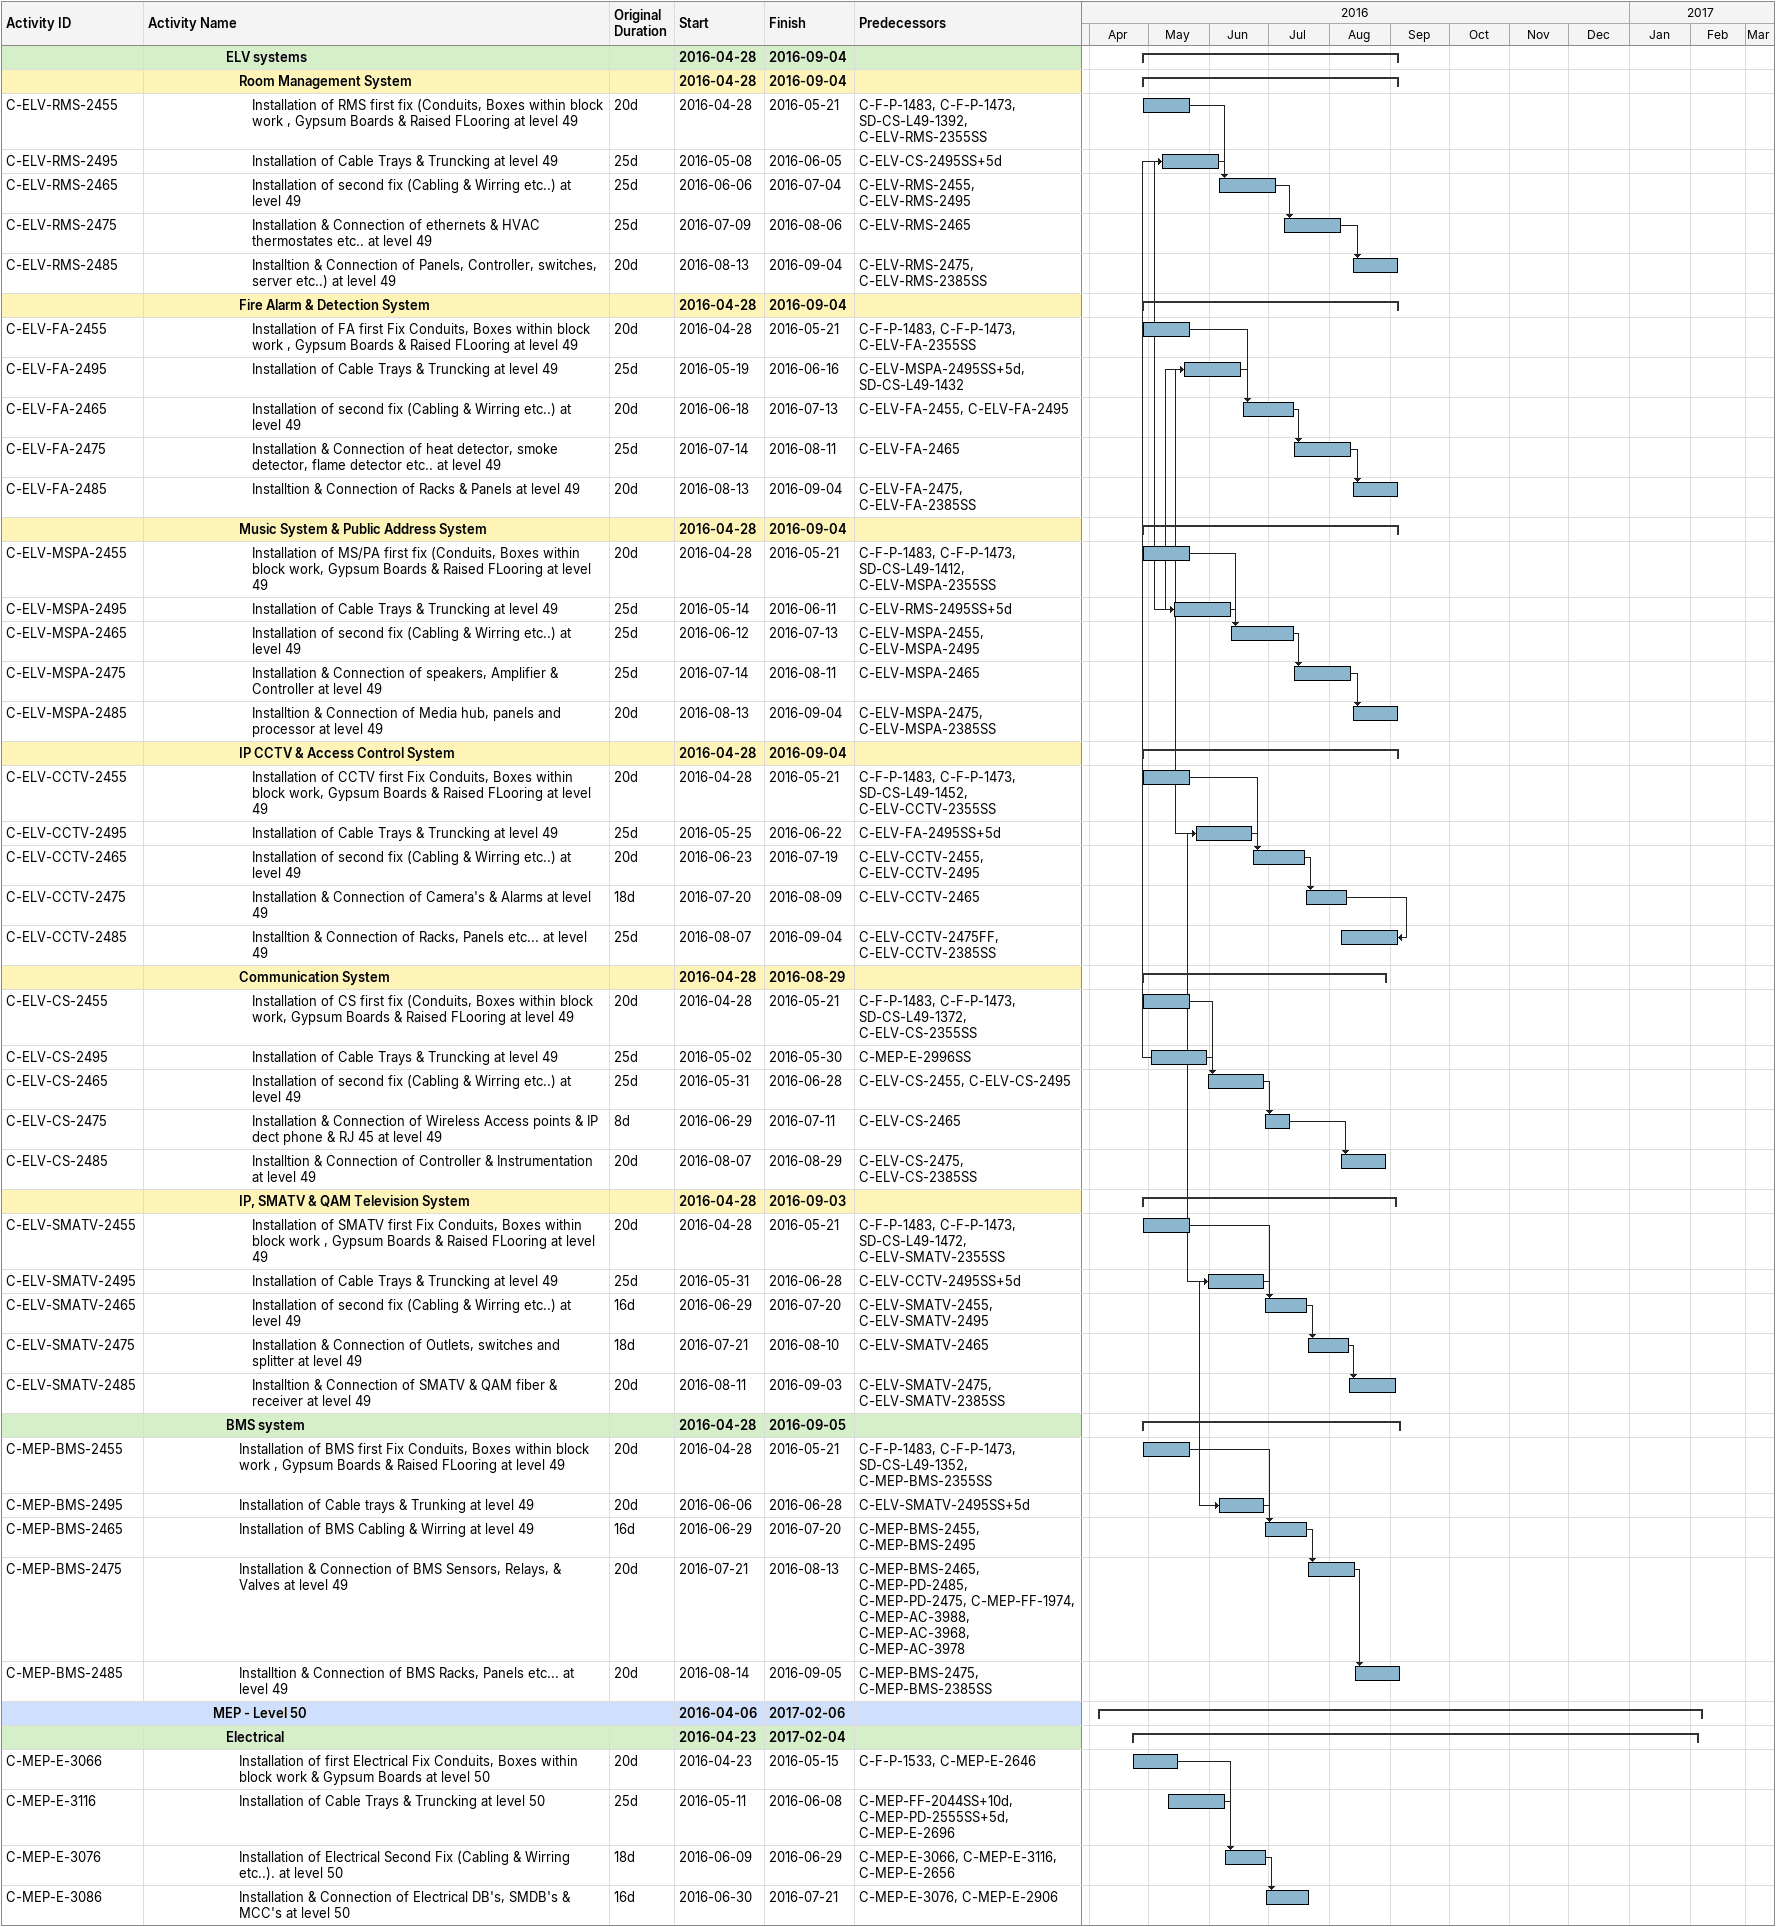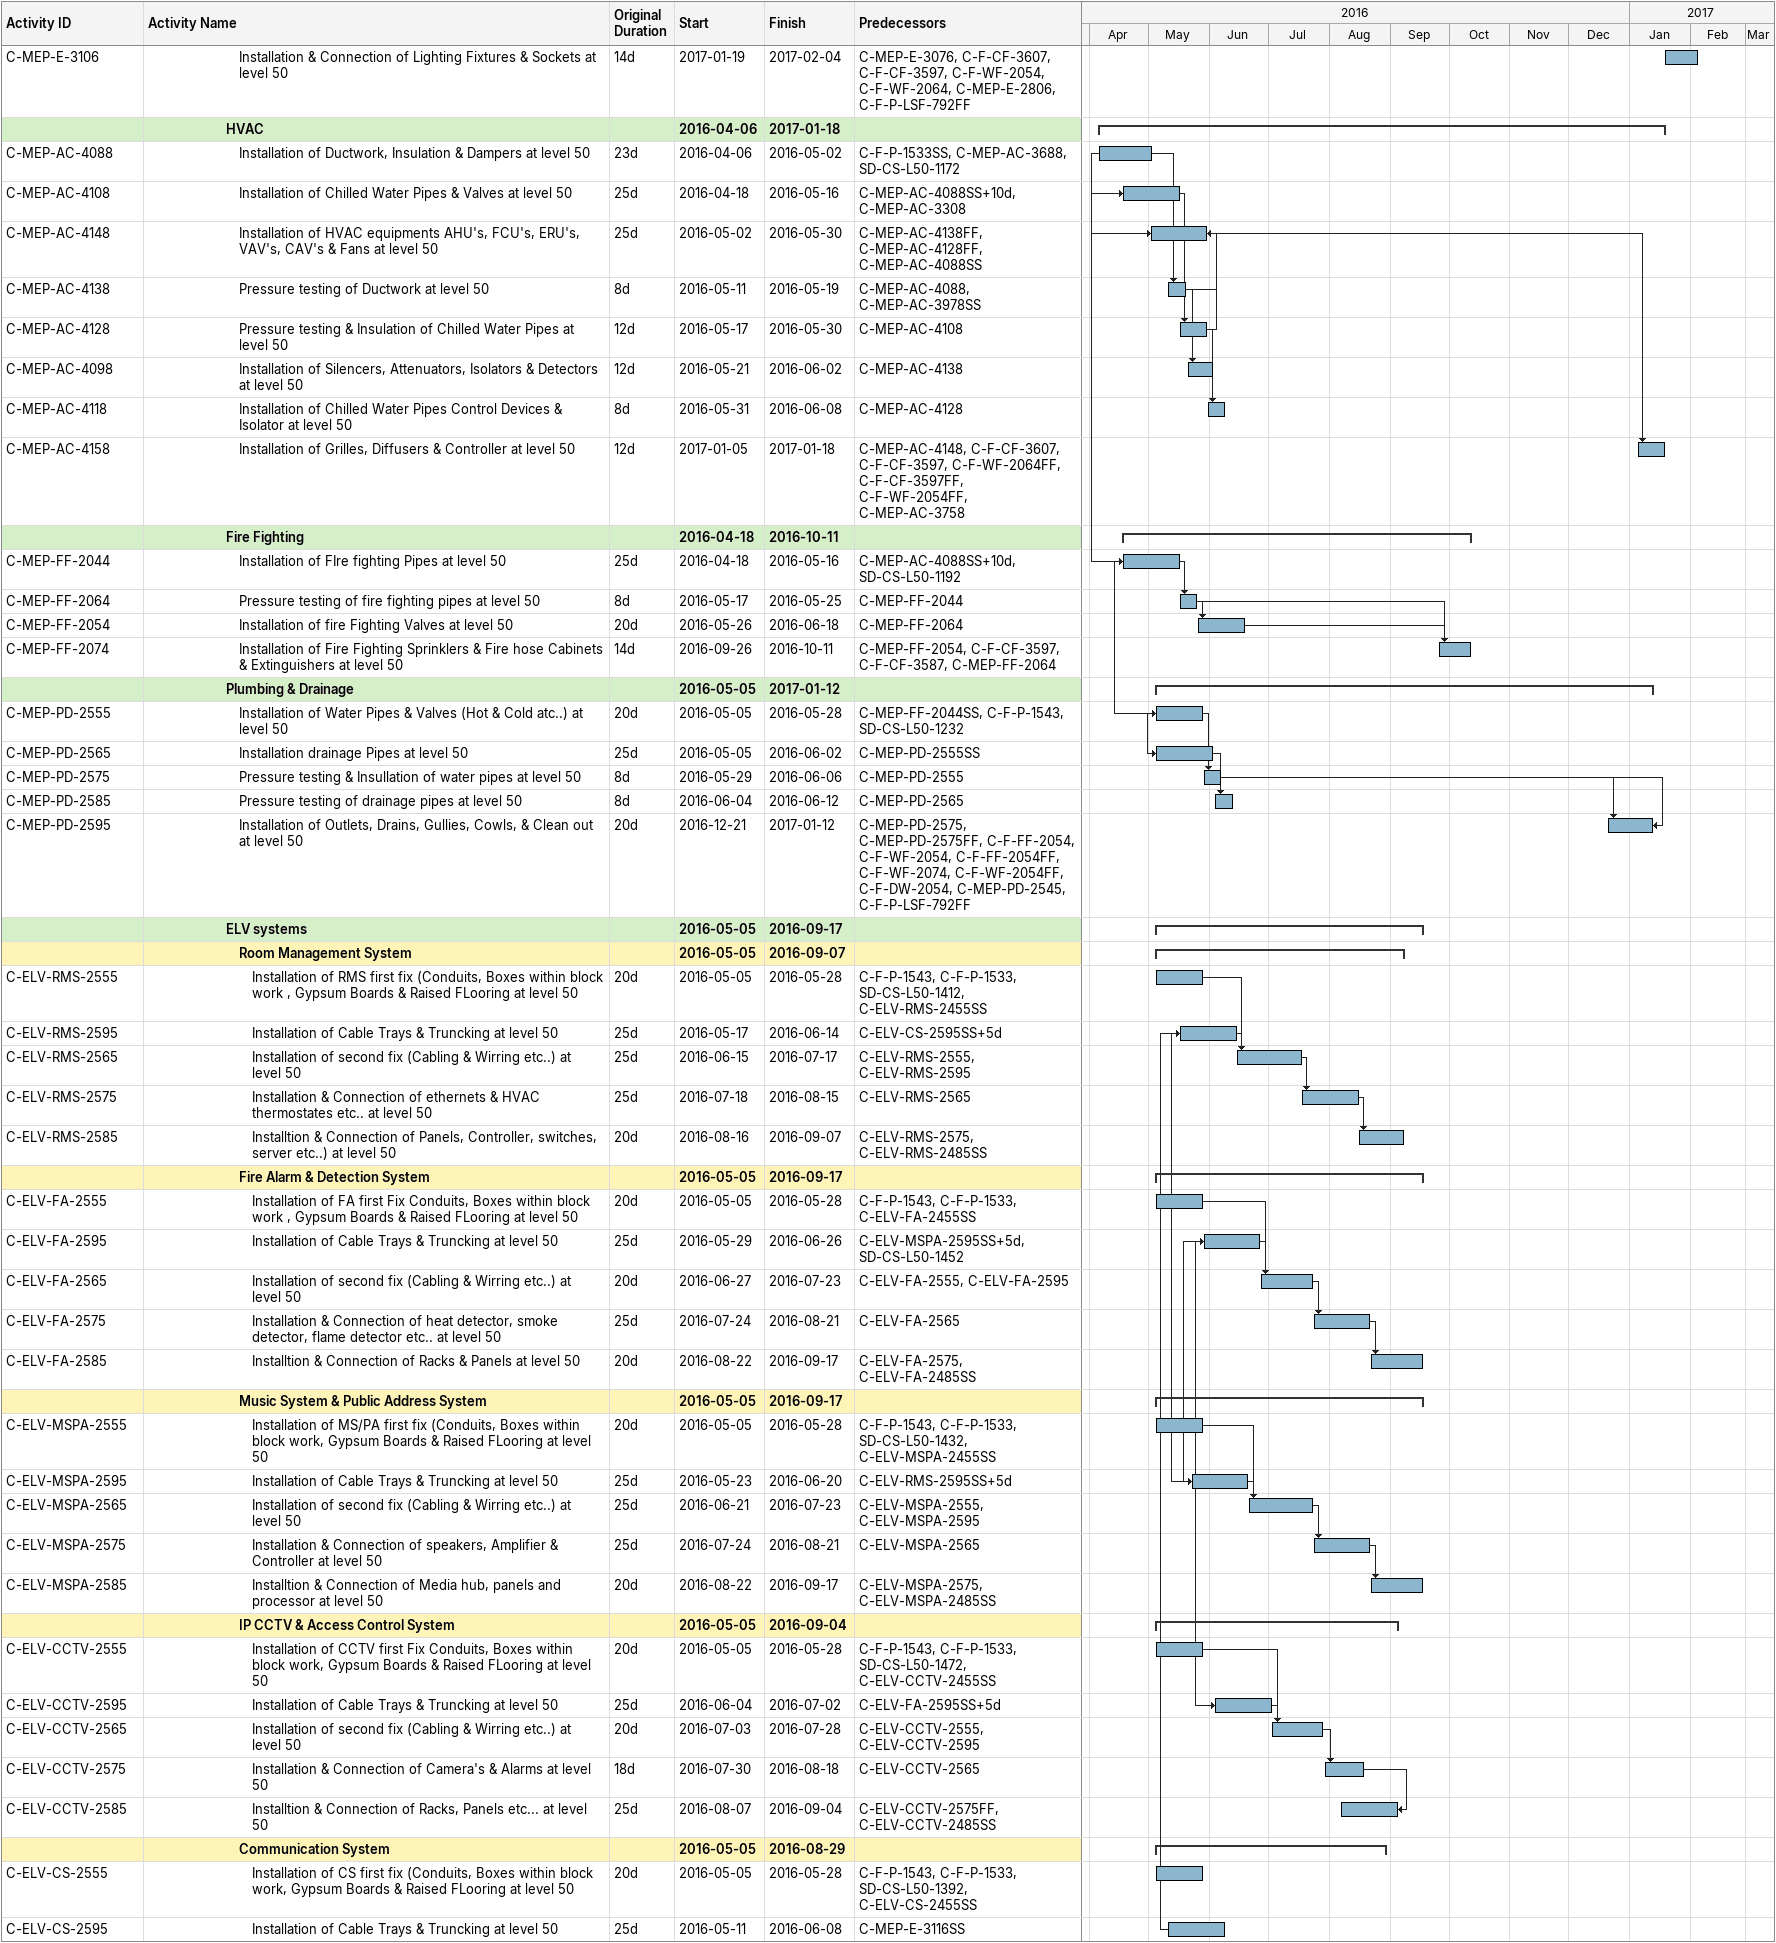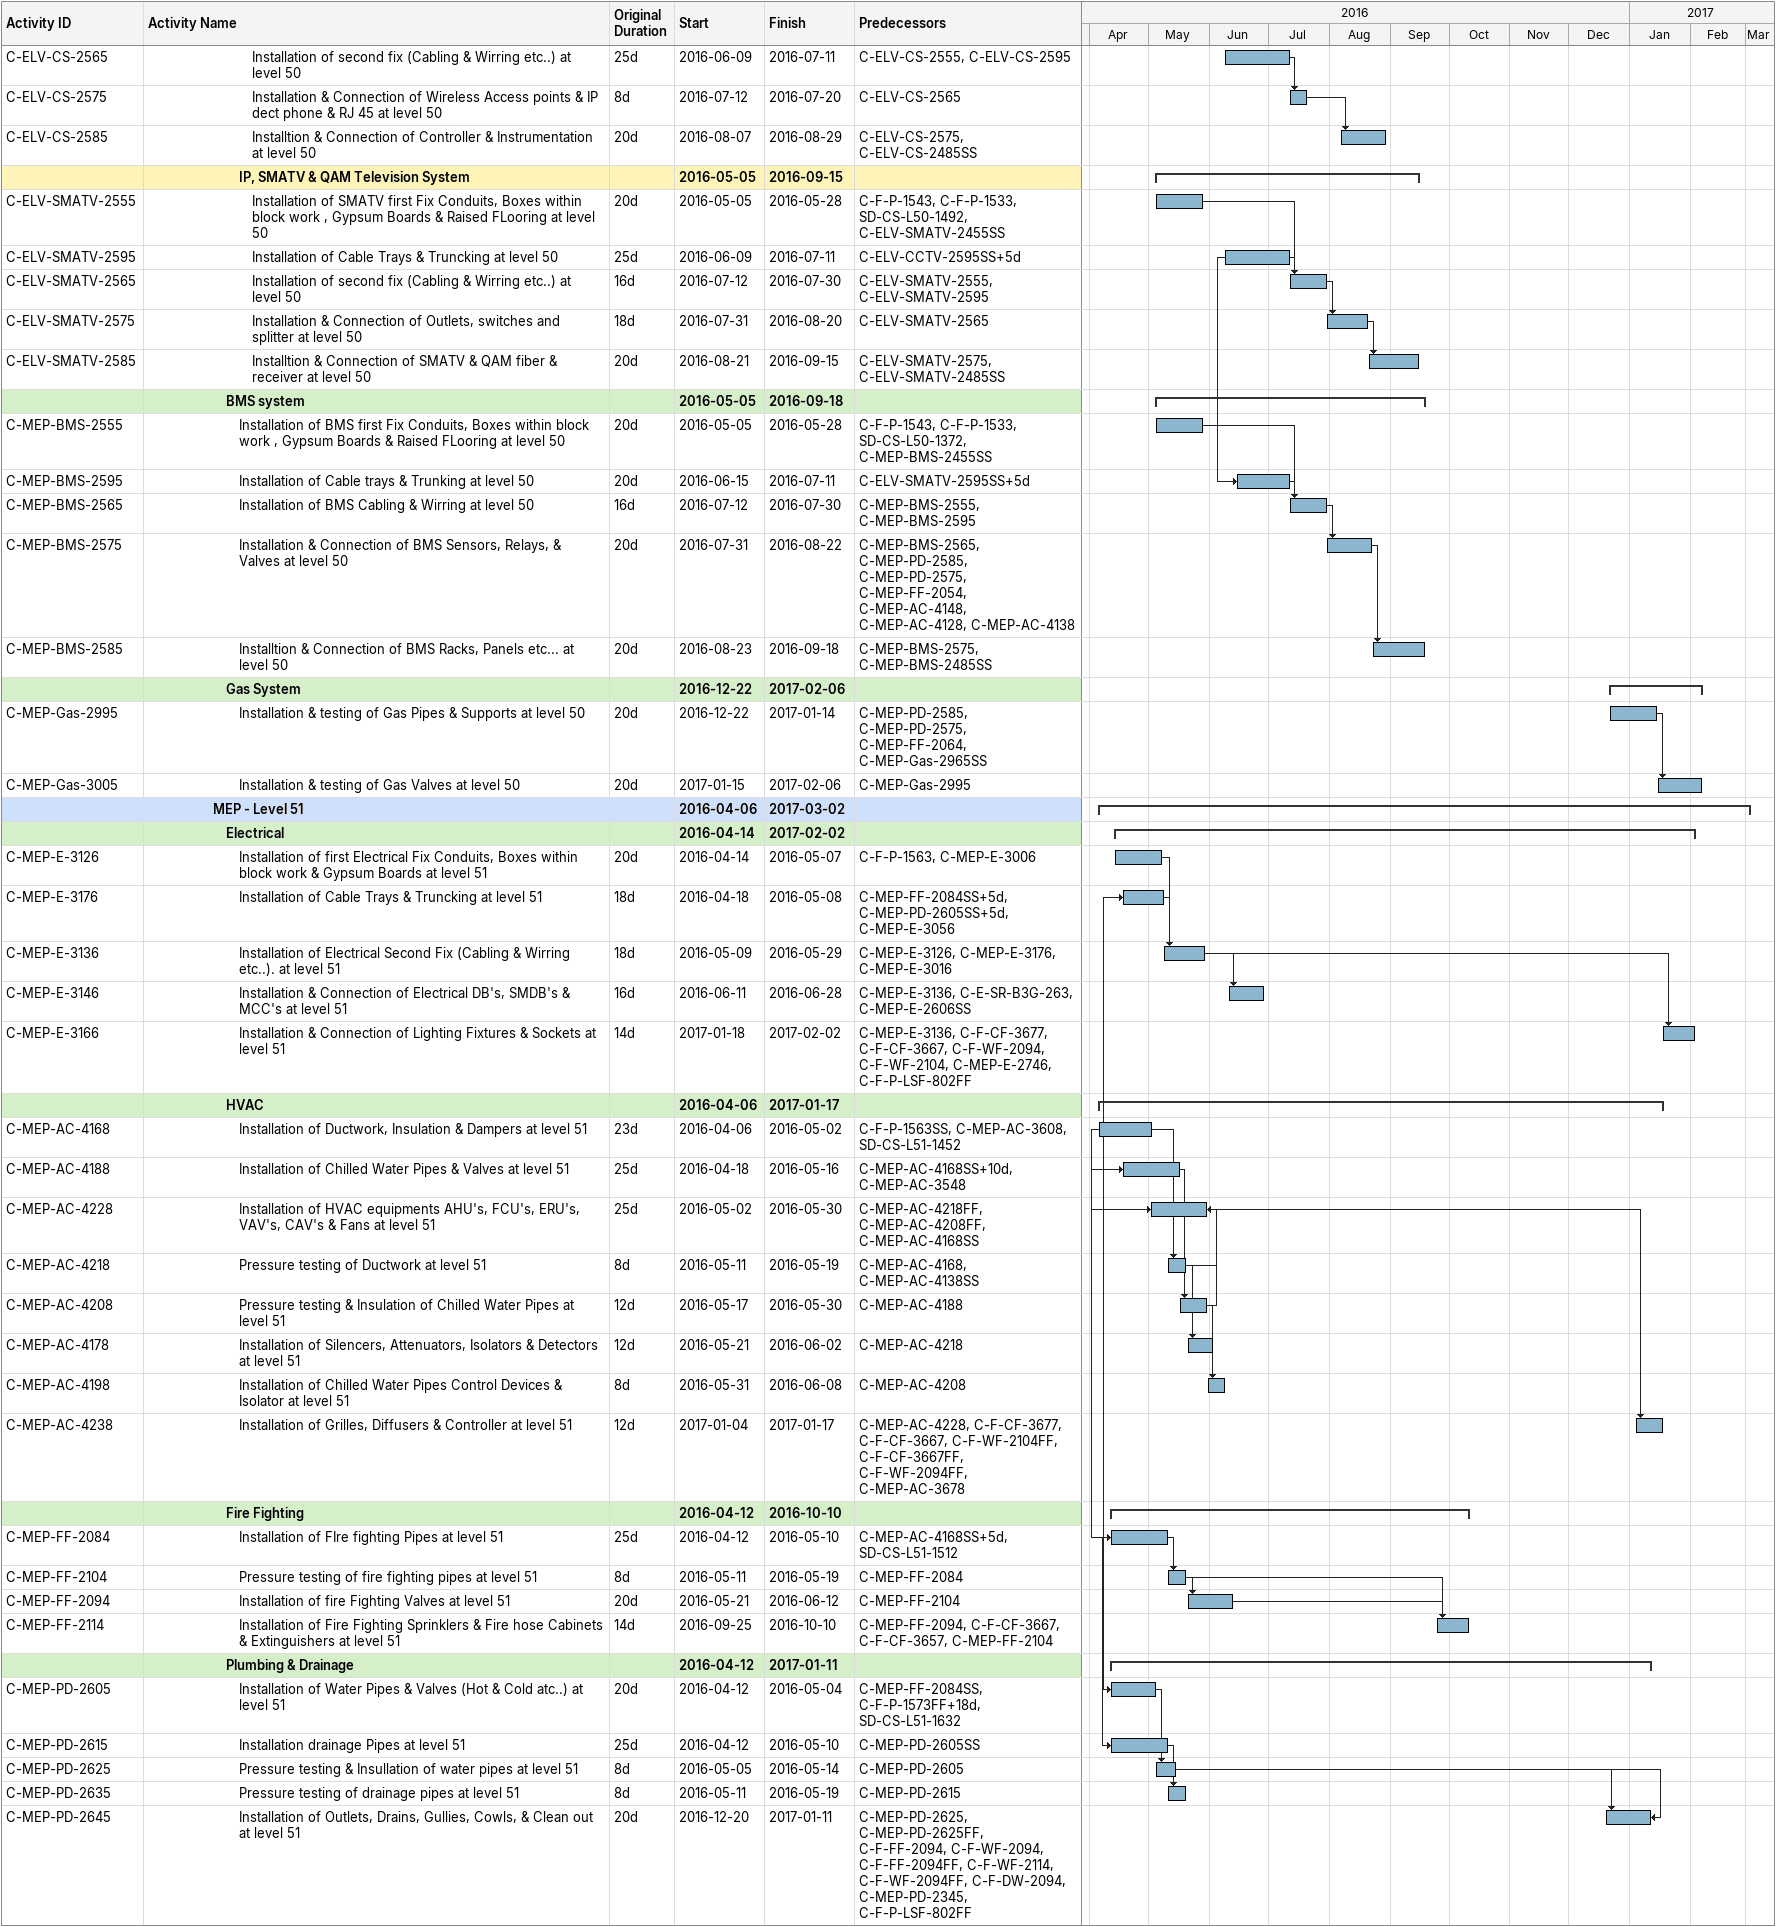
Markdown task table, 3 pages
| ID | Level | Task | Original duration | Start | Finish | Predecessors |
|---|---|---|---|---|---|---|
|  | 7 | **ELV systems** |  | 2016-04-28 | 2016-09-04 |  |
|  | 8 | **Room Management System** |  | 2016-04-28 | 2016-09-04 |  |
| C-ELV-RMS-2455 | 9 | Installation of RMS first fix (Conduits, Boxes within block work , Gypsum Boards & Raised FLooring at level 49 | 20d | 2016-04-28 | 2016-05-21 | C-F-P-1483, C-F-P-1473, SD-CS-L49-1392, C-ELV-RMS-2355SS |
| C-ELV-RMS-2495 | 9 | Installation of Cable Trays & Truncking at level 49 | 25d | 2016-05-08 | 2016-06-05 | C-ELV-CS-2495SS+5d |
| C-ELV-RMS-2465 | 9 | Installation of second fix (Cabling & Wirring etc..) at level 49 | 25d | 2016-06-06 | 2016-07-04 | C-ELV-RMS-2455, C-ELV-RMS-2495 |
| C-ELV-RMS-2475 | 9 | Installation & Connection of ethernets & HVAC thermostates etc.. at level 49 | 25d | 2016-07-09 | 2016-08-06 | C-ELV-RMS-2465 |
| C-ELV-RMS-2485 | 9 | Installtion & Connection of Panels, Controller, switches, server etc..) at level 49 | 20d | 2016-08-13 | 2016-09-04 | C-ELV-RMS-2475, C-ELV-RMS-2385SS |
|  | 8 | **Fire Alarm & Detection System** |  | 2016-04-28 | 2016-09-04 |  |
| C-ELV-FA-2455 | 9 | Installation of FA first Fix Conduits, Boxes within block work , Gypsum Boards & Raised FLooring at level 49 | 20d | 2016-04-28 | 2016-05-21 | C-F-P-1483, C-F-P-1473, C-ELV-FA-2355SS |
| C-ELV-FA-2495 | 9 | Installation of Cable Trays & Truncking at level 49 | 25d | 2016-05-19 | 2016-06-16 | C-ELV-MSPA-2495SS+5d, SD-CS-L49-1432 |
| C-ELV-FA-2465 | 9 | Installation of second fix (Cabling & Wirring etc..) at level 49 | 20d | 2016-06-18 | 2016-07-13 | C-ELV-FA-2455, C-ELV-FA-2495 |
| C-ELV-FA-2475 | 9 | Installation & Connection of heat detector, smoke detector, flame detector etc.. at level 49 | 25d | 2016-07-14 | 2016-08-11 | C-ELV-FA-2465 |
| C-ELV-FA-2485 | 9 | Installtion & Connection of Racks & Panels at level 49 | 20d | 2016-08-13 | 2016-09-04 | C-ELV-FA-2475, C-ELV-FA-2385SS |
|  | 8 | **Music System & Public Address System** |  | 2016-04-28 | 2016-09-04 |  |
| C-ELV-MSPA-2455 | 9 | Installation of MS/PA first fix (Conduits, Boxes within block work, Gypsum Boards & Raised FLooring at level 49 | 20d | 2016-04-28 | 2016-05-21 | C-F-P-1483, C-F-P-1473, SD-CS-L49-1412, C-ELV-MSPA-2355SS |
| C-ELV-MSPA-2495 | 9 | Installation of Cable Trays & Truncking at level 49 | 25d | 2016-05-14 | 2016-06-11 | C-ELV-RMS-2495SS+5d |
| C-ELV-MSPA-2465 | 9 | Installation of second fix (Cabling & Wirring etc..) at level 49 | 25d | 2016-06-12 | 2016-07-13 | C-ELV-MSPA-2455, C-ELV-MSPA-2495 |
| C-ELV-MSPA-2475 | 9 | Installation & Connection of speakers, Amplifier & Controller at level 49 | 25d | 2016-07-14 | 2016-08-11 | C-ELV-MSPA-2465 |
| C-ELV-MSPA-2485 | 9 | Installtion & Connection of Media hub, panels and processor at level 49 | 20d | 2016-08-13 | 2016-09-04 | C-ELV-MSPA-2475, C-ELV-MSPA-2385SS |
|  | 8 | **IP CCTV & Access Control System** |  | 2016-04-28 | 2016-09-04 |  |
| C-ELV-CCTV-2455 | 9 | Installation of CCTV first Fix Conduits, Boxes within block work, Gypsum Boards & Raised FLooring at level 49 | 20d | 2016-04-28 | 2016-05-21 | C-F-P-1483, C-F-P-1473, SD-CS-L49-1452, C-ELV-CCTV-2355SS |
| C-ELV-CCTV-2495 | 9 | Installation of Cable Trays & Truncking at level 49 | 25d | 2016-05-25 | 2016-06-22 | C-ELV-FA-2495SS+5d |
| C-ELV-CCTV-2465 | 9 | Installation of second fix (Cabling & Wirring etc..) at level 49 | 20d | 2016-06-23 | 2016-07-19 | C-ELV-CCTV-2455, C-ELV-CCTV-2495 |
| C-ELV-CCTV-2475 | 9 | Installation & Connection of Camera's & Alarms at level 49 | 18d | 2016-07-20 | 2016-08-09 | C-ELV-CCTV-2465 |
| C-ELV-CCTV-2485 | 9 | Installtion & Connection of Racks, Panels etc... at level 49 | 25d | 2016-08-07 | 2016-09-04 | C-ELV-CCTV-2475FF, C-ELV-CCTV-2385SS |
|  | 8 | **Communication System** |  | 2016-04-28 | 2016-08-29 |  |
| C-ELV-CS-2455 | 9 | Installation of CS first fix (Conduits, Boxes within block work, Gypsum Boards & Raised FLooring at level 49 | 20d | 2016-04-28 | 2016-05-21 | C-F-P-1483, C-F-P-1473, SD-CS-L49-1372, C-ELV-CS-2355SS |
| C-ELV-CS-2495 | 9 | Installation of Cable Trays & Truncking at level 49 | 25d | 2016-05-02 | 2016-05-30 | C-MEP-E-2996SS |
| C-ELV-CS-2465 | 9 | Installation of second fix (Cabling & Wirring etc..) at level 49 | 25d | 2016-05-31 | 2016-06-28 | C-ELV-CS-2455, C-ELV-CS-2495 |
| C-ELV-CS-2475 | 9 | Installation & Connection of Wireless Access points & IP dect phone & RJ 45 at level 49 | 8d | 2016-06-29 | 2016-07-11 | C-ELV-CS-2465 |
| C-ELV-CS-2485 | 9 | Installtion & Connection of Controller & Instrumentation at level 49 | 20d | 2016-08-07 | 2016-08-29 | C-ELV-CS-2475, C-ELV-CS-2385SS |
|  | 8 | **IP, SMATV & QAM Television System** |  | 2016-04-28 | 2016-09-03 |  |
| C-ELV-SMATV-2455 | 9 | Installation of SMATV first Fix Conduits, Boxes within block work , Gypsum Boards & Raised FLooring at level 49 | 20d | 2016-04-28 | 2016-05-21 | C-F-P-1483, C-F-P-1473, SD-CS-L49-1472, C-ELV-SMATV-2355SS |
| C-ELV-SMATV-2495 | 9 | Installation of Cable Trays & Truncking at level 49 | 25d | 2016-05-31 | 2016-06-28 | C-ELV-CCTV-2495SS+5d |
| C-ELV-SMATV-2465 | 9 | Installation of second fix (Cabling & Wirring etc..) at level 49 | 16d | 2016-06-29 | 2016-07-20 | C-ELV-SMATV-2455, C-ELV-SMATV-2495 |
| C-ELV-SMATV-2475 | 9 | Installation & Connection of Outlets, switches and splitter at level 49 | 18d | 2016-07-21 | 2016-08-10 | C-ELV-SMATV-2465 |
| C-ELV-SMATV-2485 | 9 | Installtion & Connection of SMATV & QAM fiber & receiver at level 49 | 20d | 2016-08-11 | 2016-09-03 | C-ELV-SMATV-2475, C-ELV-SMATV-2385SS |
|  | 7 | **BMS system** |  | 2016-04-28 | 2016-09-05 |  |
| C-MEP-BMS-2455 | 8 | Installation of BMS first Fix Conduits, Boxes within block work , Gypsum Boards & Raised FLooring at level 49 | 20d | 2016-04-28 | 2016-05-21 | C-F-P-1483, C-F-P-1473, SD-CS-L49-1352, C-MEP-BMS-2355SS |
| C-MEP-BMS-2495 | 8 | Installation of Cable trays & Trunking at level 49 | 20d | 2016-06-06 | 2016-06-28 | C-ELV-SMATV-2495SS+5d |
| C-MEP-BMS-2465 | 8 | Installation of BMS Cabling & Wirring at level 49 | 16d | 2016-06-29 | 2016-07-20 | C-MEP-BMS-2455, C-MEP-BMS-2495 |
| C-MEP-BMS-2475 | 8 | Installation & Connection of BMS Sensors, Relays, & Valves at level 49 | 20d | 2016-07-21 | 2016-08-13 | C-MEP-BMS-2465, C-MEP-PD-2485, C-MEP-PD-2475, C-MEP-FF-1974, C-MEP-AC-3988, C-MEP-AC-3968, C-MEP-AC-3978 |
| C-MEP-BMS-2485 | 8 | Installtion & Connection of BMS Racks, Panels etc... at level 49 | 20d | 2016-08-14 | 2016-09-05 | C-MEP-BMS-2475, C-MEP-BMS-2385SS |
|  | 6 | **MEP - Level 50** |  | 2016-04-06 | 2017-02-06 |  |
|  | 7 | **Electrical** |  | 2016-04-23 | 2017-02-04 |  |
| C-MEP-E-3066 | 8 | Installation of first Electrical Fix Conduits, Boxes within block work & Gypsum Boards at level 50 | 20d | 2016-04-23 | 2016-05-15 | C-F-P-1533, C-MEP-E-2646 |
| C-MEP-E-3116 | 8 | Installation of Cable Trays & Truncking at level 50 | 25d | 2016-05-11 | 2016-06-08 | C-MEP-FF-2044SS+10d, C-MEP-PD-2555SS+5d, C-MEP-E-2696 |
| C-MEP-E-3076 | 8 | Installation of Electrical Second Fix (Cabling & Wirring etc..). at level 50 | 18d | 2016-06-09 | 2016-06-29 | C-MEP-E-3066, C-MEP-E-3116, C-MEP-E-2656 |
| C-MEP-E-3086 | 8 | Installation & Connection of Electrical DB's, SMDB's & MCC's at level 50 | 16d | 2016-06-30 | 2016-07-21 | C-MEP-E-3076, C-MEP-E-2906 |
| C-MEP-E-3106 | 8 | Installation & Connection of Lighting Fixtures & Sockets at level 50 | 14d | 2017-01-19 | 2017-02-04 | C-MEP-E-3076, C-F-CF-3607, C-F-CF-3597, C-F-WF-2054, C-F-WF-2064, C-MEP-E-2806, C-F-P-LSF-792FF |
|  | 7 | **HVAC** |  | 2016-04-06 | 2017-01-18 |  |
| C-MEP-AC-4088 | 8 | Installation of Ductwork, Insulation & Dampers at level 50 | 23d | 2016-04-06 | 2016-05-02 | C-F-P-1533SS, C-MEP-AC-3688, SD-CS-L50-1172 |
| C-MEP-AC-4108 | 8 | Installation of Chilled Water Pipes & Valves at level 50 | 25d | 2016-04-18 | 2016-05-16 | C-MEP-AC-4088SS+10d, C-MEP-AC-3308 |
| C-MEP-AC-4148 | 8 | Installation of HVAC equipments AHU's, FCU's, ERU's, VAV's, CAV's & Fans at level 50 | 25d | 2016-05-02 | 2016-05-30 | C-MEP-AC-4138FF, C-MEP-AC-4128FF, C-MEP-AC-4088SS |
| C-MEP-AC-4138 | 8 | Pressure testing of Ductwork at level 50 | 8d | 2016-05-11 | 2016-05-19 | C-MEP-AC-4088, C-MEP-AC-3978SS |
| C-MEP-AC-4128 | 8 | Pressure testing & Insulation of Chilled Water Pipes at level 50 | 12d | 2016-05-17 | 2016-05-30 | C-MEP-AC-4108 |
| C-MEP-AC-4098 | 8 | Installation of Silencers, Attenuators, Isolators & Detectors at level 50 | 12d | 2016-05-21 | 2016-06-02 | C-MEP-AC-4138 |
| C-MEP-AC-4118 | 8 | Installation of Chilled Water Pipes Control Devices & Isolator at level 50 | 8d | 2016-05-31 | 2016-06-08 | C-MEP-AC-4128 |
| C-MEP-AC-4158 | 8 | Installation of Grilles, Diffusers & Controller at level 50 | 12d | 2017-01-05 | 2017-01-18 | C-MEP-AC-4148, C-F-CF-3607, C-F-CF-3597, C-F-WF-2064FF, C-F-CF-3597FF, C-F-WF-2054FF, C-MEP-AC-3758 |
|  | 7 | **Fire Fighting** |  | 2016-04-18 | 2016-10-11 |  |
| C-MEP-FF-2044 | 8 | Installation of FIre fighting Pipes at level 50 | 25d | 2016-04-18 | 2016-05-16 | C-MEP-AC-4088SS+10d, SD-CS-L50-1192 |
| C-MEP-FF-2064 | 8 | Pressure testing of fire fighting pipes at level 50 | 8d | 2016-05-17 | 2016-05-25 | C-MEP-FF-2044 |
| C-MEP-FF-2054 | 8 | Installation of fire Fighting Valves at level 50 | 20d | 2016-05-26 | 2016-06-18 | C-MEP-FF-2064 |
| C-MEP-FF-2074 | 8 | Installation of Fire Fighting Sprinklers & Fire hose Cabinets & Extinguishers at level 50 | 14d | 2016-09-26 | 2016-10-11 | C-MEP-FF-2054, C-F-CF-3597, C-F-CF-3587, C-MEP-FF-2064 |
|  | 7 | **Plumbing & Drainage** |  | 2016-05-05 | 2017-01-12 |  |
| C-MEP-PD-2555 | 8 | Installation of Water Pipes & Valves (Hot & Cold atc..) at level 50 | 20d | 2016-05-05 | 2016-05-28 | C-MEP-FF-2044SS, C-F-P-1543, SD-CS-L50-1232 |
| C-MEP-PD-2565 | 8 | Installation drainage Pipes at level 50 | 25d | 2016-05-05 | 2016-06-02 | C-MEP-PD-2555SS |
| C-MEP-PD-2575 | 8 | Pressure testing & Insullation of water pipes at level 50 | 8d | 2016-05-29 | 2016-06-06 | C-MEP-PD-2555 |
| C-MEP-PD-2585 | 8 | Pressure testing of drainage pipes at level 50 | 8d | 2016-06-04 | 2016-06-12 | C-MEP-PD-2565 |
| C-MEP-PD-2595 | 8 | Installation of Outlets, Drains, Gullies, Cowls, & Clean out at level 50 | 20d | 2016-12-21 | 2017-01-12 | C-MEP-PD-2575, C-MEP-PD-2575FF, C-F-FF-2054, C-F-WF-2054, C-F-FF-2054FF, C-F-WF-2074, C-F-WF-2054FF, C-F-DW-2054, C-MEP-PD-2545, C-F-P-LSF-792FF |
|  | 7 | **ELV systems** |  | 2016-05-05 | 2016-09-17 |  |
|  | 8 | **Room Management System** |  | 2016-05-05 | 2016-09-07 |  |
| C-ELV-RMS-2555 | 9 | Installation of RMS first fix (Conduits, Boxes within block work , Gypsum Boards & Raised FLooring at level 50 | 20d | 2016-05-05 | 2016-05-28 | C-F-P-1543, C-F-P-1533, SD-CS-L50-1412, C-ELV-RMS-2455SS |
| C-ELV-RMS-2595 | 9 | Installation of Cable Trays & Truncking at level 50 | 25d | 2016-05-17 | 2016-06-14 | C-ELV-CS-2595SS+5d |
| C-ELV-RMS-2565 | 9 | Installation of second fix (Cabling & Wirring etc..) at level 50 | 25d | 2016-06-15 | 2016-07-17 | C-ELV-RMS-2555, C-ELV-RMS-2595 |
| C-ELV-RMS-2575 | 9 | Installation & Connection of ethernets & HVAC thermostates etc.. at level 50 | 25d | 2016-07-18 | 2016-08-15 | C-ELV-RMS-2565 |
| C-ELV-RMS-2585 | 9 | Installtion & Connection of Panels, Controller, switches, server etc..) at level 50 | 20d | 2016-08-16 | 2016-09-07 | C-ELV-RMS-2575, C-ELV-RMS-2485SS |
|  | 8 | **Fire Alarm & Detection System** |  | 2016-05-05 | 2016-09-17 |  |
| C-ELV-FA-2555 | 9 | Installation of FA first Fix Conduits, Boxes within block work , Gypsum Boards & Raised FLooring at level 50 | 20d | 2016-05-05 | 2016-05-28 | C-F-P-1543, C-F-P-1533, C-ELV-FA-2455SS |
| C-ELV-FA-2595 | 9 | Installation of Cable Trays & Truncking at level 50 | 25d | 2016-05-29 | 2016-06-26 | C-ELV-MSPA-2595SS+5d, SD-CS-L50-1452 |
| C-ELV-FA-2565 | 9 | Installation of second fix (Cabling & Wirring etc..) at level 50 | 20d | 2016-06-27 | 2016-07-23 | C-ELV-FA-2555, C-ELV-FA-2595 |
| C-ELV-FA-2575 | 9 | Installation & Connection of heat detector, smoke detector, flame detector etc.. at level 50 | 25d | 2016-07-24 | 2016-08-21 | C-ELV-FA-2565 |
| C-ELV-FA-2585 | 9 | Installtion & Connection of Racks & Panels at level 50 | 20d | 2016-08-22 | 2016-09-17 | C-ELV-FA-2575, C-ELV-FA-2485SS |
|  | 8 | **Music System & Public Address System** |  | 2016-05-05 | 2016-09-17 |  |
| C-ELV-MSPA-2555 | 9 | Installation of MS/PA first fix (Conduits, Boxes within block work, Gypsum Boards & Raised FLooring at level 50 | 20d | 2016-05-05 | 2016-05-28 | C-F-P-1543, C-F-P-1533, SD-CS-L50-1432, C-ELV-MSPA-2455SS |
| C-ELV-MSPA-2595 | 9 | Installation of Cable Trays & Truncking at level 50 | 25d | 2016-05-23 | 2016-06-20 | C-ELV-RMS-2595SS+5d |
| C-ELV-MSPA-2565 | 9 | Installation of second fix (Cabling & Wirring etc..) at level 50 | 25d | 2016-06-21 | 2016-07-23 | C-ELV-MSPA-2555, C-ELV-MSPA-2595 |
| C-ELV-MSPA-2575 | 9 | Installation & Connection of speakers, Amplifier & Controller at level 50 | 25d | 2016-07-24 | 2016-08-21 | C-ELV-MSPA-2565 |
| C-ELV-MSPA-2585 | 9 | Installtion & Connection of Media hub, panels and processor at level 50 | 20d | 2016-08-22 | 2016-09-17 | C-ELV-MSPA-2575, C-ELV-MSPA-2485SS |
|  | 8 | **IP CCTV & Access Control System** |  | 2016-05-05 | 2016-09-04 |  |
| C-ELV-CCTV-2555 | 9 | Installation of CCTV first Fix Conduits, Boxes within block work, Gypsum Boards & Raised FLooring at level 50 | 20d | 2016-05-05 | 2016-05-28 | C-F-P-1543, C-F-P-1533, SD-CS-L50-1472, C-ELV-CCTV-2455SS |
| C-ELV-CCTV-2595 | 9 | Installation of Cable Trays & Truncking at level 50 | 25d | 2016-06-04 | 2016-07-02 | C-ELV-FA-2595SS+5d |
| C-ELV-CCTV-2565 | 9 | Installation of second fix (Cabling & Wirring etc..) at level 50 | 20d | 2016-07-03 | 2016-07-28 | C-ELV-CCTV-2555, C-ELV-CCTV-2595 |
| C-ELV-CCTV-2575 | 9 | Installation & Connection of Camera's & Alarms at level 50 | 18d | 2016-07-30 | 2016-08-18 | C-ELV-CCTV-2565 |
| C-ELV-CCTV-2585 | 9 | Installtion & Connection of Racks, Panels etc... at level 50 | 25d | 2016-08-07 | 2016-09-04 | C-ELV-CCTV-2575FF, C-ELV-CCTV-2485SS |
|  | 8 | **Communication System** |  | 2016-05-05 | 2016-08-29 |  |
| C-ELV-CS-2555 | 9 | Installation of CS first fix (Conduits, Boxes within block work, Gypsum Boards & Raised FLooring at level 50 | 20d | 2016-05-05 | 2016-05-28 | C-F-P-1543, C-F-P-1533, SD-CS-L50-1392, C-ELV-CS-2455SS |
| C-ELV-CS-2595 | 9 | Installation of Cable Trays & Truncking at level 50 | 25d | 2016-05-11 | 2016-06-08 | C-MEP-E-3116SS |
| C-ELV-CS-2565 | 9 | Installation of second fix (Cabling & Wirring etc..) at level 50 | 25d | 2016-06-09 | 2016-07-11 | C-ELV-CS-2555, C-ELV-CS-2595 |
| C-ELV-CS-2575 | 9 | Installation & Connection of Wireless Access points & IP dect phone & RJ 45 at level 50 | 8d | 2016-07-12 | 2016-07-20 | C-ELV-CS-2565 |
| C-ELV-CS-2585 | 9 | Installtion & Connection of Controller & Instrumentation at level 50 | 20d | 2016-08-07 | 2016-08-29 | C-ELV-CS-2575, C-ELV-CS-2485SS |
|  | 8 | **IP, SMATV & QAM Television System** |  | 2016-05-05 | 2016-09-15 |  |
| C-ELV-SMATV-2555 | 9 | Installation of SMATV first Fix Conduits, Boxes within block work , Gypsum Boards & Raised FLooring at level 50 | 20d | 2016-05-05 | 2016-05-28 | C-F-P-1543, C-F-P-1533, SD-CS-L50-1492, C-ELV-SMATV-2455SS |
| C-ELV-SMATV-2595 | 9 | Installation of Cable Trays & Truncking at level 50 | 25d | 2016-06-09 | 2016-07-11 | C-ELV-CCTV-2595SS+5d |
| C-ELV-SMATV-2565 | 9 | Installation of second fix (Cabling & Wirring etc..) at level 50 | 16d | 2016-07-12 | 2016-07-30 | C-ELV-SMATV-2555, C-ELV-SMATV-2595 |
| C-ELV-SMATV-2575 | 9 | Installation & Connection of Outlets, switches and splitter at level 50 | 18d | 2016-07-31 | 2016-08-20 | C-ELV-SMATV-2565 |
| C-ELV-SMATV-2585 | 9 | Installtion & Connection of SMATV & QAM fiber & receiver at level 50 | 20d | 2016-08-21 | 2016-09-15 | C-ELV-SMATV-2575, C-ELV-SMATV-2485SS |
|  | 7 | **BMS system** |  | 2016-05-05 | 2016-09-18 |  |
| C-MEP-BMS-2555 | 8 | Installation of BMS first Fix Conduits, Boxes within block work , Gypsum Boards & Raised FLooring at level 50 | 20d | 2016-05-05 | 2016-05-28 | C-F-P-1543, C-F-P-1533, SD-CS-L50-1372, C-MEP-BMS-2455SS |
| C-MEP-BMS-2595 | 8 | Installation of Cable trays & Trunking at level 50 | 20d | 2016-06-15 | 2016-07-11 | C-ELV-SMATV-2595SS+5d |
| C-MEP-BMS-2565 | 8 | Installation of BMS Cabling & Wirring at level 50 | 16d | 2016-07-12 | 2016-07-30 | C-MEP-BMS-2555, C-MEP-BMS-2595 |
| C-MEP-BMS-2575 | 8 | Installation & Connection of BMS Sensors, Relays, & Valves at level 50 | 20d | 2016-07-31 | 2016-08-22 | C-MEP-BMS-2565, C-MEP-PD-2585, C-MEP-PD-2575, C-MEP-FF-2054, C-MEP-AC-4148, C-MEP-AC-4128, C-MEP-AC-4138 |
| C-MEP-BMS-2585 | 8 | Installtion & Connection of BMS Racks, Panels etc... at level 50 | 20d | 2016-08-23 | 2016-09-18 | C-MEP-BMS-2575, C-MEP-BMS-2485SS |
|  | 7 | **Gas System** |  | 2016-12-22 | 2017-02-06 |  |
| C-MEP-Gas-2995 | 8 | Installation & testing of Gas Pipes & Supports at level 50 | 20d | 2016-12-22 | 2017-01-14 | C-MEP-PD-2585, C-MEP-PD-2575, C-MEP-FF-2064, C-MEP-Gas-2965SS |
| C-MEP-Gas-3005 | 8 | Installation & testing of Gas Valves at level 50 | 20d | 2017-01-15 | 2017-02-06 | C-MEP-Gas-2995 |
|  | 6 | **MEP - Level 51** |  | 2016-04-06 | 2017-03-02 |  |
|  | 7 | **Electrical** |  | 2016-04-14 | 2017-02-02 |  |
| C-MEP-E-3126 | 8 | Installation of first Electrical Fix Conduits, Boxes within block work & Gypsum Boards at level 51 | 20d | 2016-04-14 | 2016-05-07 | C-F-P-1563, C-MEP-E-3006 |
| C-MEP-E-3176 | 8 | Installation of Cable Trays & Truncking at level 51 | 18d | 2016-04-18 | 2016-05-08 | C-MEP-FF-2084SS+5d, C-MEP-PD-2605SS+5d, C-MEP-E-3056 |
| C-MEP-E-3136 | 8 | Installation of Electrical Second Fix (Cabling & Wirring etc..). at level 51 | 18d | 2016-05-09 | 2016-05-29 | C-MEP-E-3126, C-MEP-E-3176, C-MEP-E-3016 |
| C-MEP-E-3146 | 8 | Installation & Connection of Electrical DB's, SMDB's & MCC's at level 51 | 16d | 2016-06-11 | 2016-06-28 | C-MEP-E-3136, C-E-SR-B3G-263, C-MEP-E-2606SS |
| C-MEP-E-3166 | 8 | Installation & Connection of Lighting Fixtures & Sockets at level 51 | 14d | 2017-01-18 | 2017-02-02 | C-MEP-E-3136, C-F-CF-3677, C-F-CF-3667, C-F-WF-2094, C-F-WF-2104, C-MEP-E-2746, C-F-P-LSF-802FF |
|  | 7 | **HVAC** |  | 2016-04-06 | 2017-01-17 |  |
| C-MEP-AC-4168 | 8 | Installation of Ductwork, Insulation & Dampers at level 51 | 23d | 2016-04-06 | 2016-05-02 | C-F-P-1563SS, C-MEP-AC-3608, SD-CS-L51-1452 |
| C-MEP-AC-4188 | 8 | Installation of Chilled Water Pipes & Valves at level 51 | 25d | 2016-04-18 | 2016-05-16 | C-MEP-AC-4168SS+10d, C-MEP-AC-3548 |
| C-MEP-AC-4228 | 8 | Installation of HVAC equipments AHU's, FCU's, ERU's, VAV's, CAV's & Fans at level 51 | 25d | 2016-05-02 | 2016-05-30 | C-MEP-AC-4218FF, C-MEP-AC-4208FF, C-MEP-AC-4168SS |
| C-MEP-AC-4218 | 8 | Pressure testing of Ductwork at level 51 | 8d | 2016-05-11 | 2016-05-19 | C-MEP-AC-4168, C-MEP-AC-4138SS |
| C-MEP-AC-4208 | 8 | Pressure testing & Insulation of Chilled Water Pipes at level 51 | 12d | 2016-05-17 | 2016-05-30 | C-MEP-AC-4188 |
| C-MEP-AC-4178 | 8 | Installation of Silencers, Attenuators, Isolators & Detectors at level 51 | 12d | 2016-05-21 | 2016-06-02 | C-MEP-AC-4218 |
| C-MEP-AC-4198 | 8 | Installation of Chilled Water Pipes Control Devices & Isolator at level 51 | 8d | 2016-05-31 | 2016-06-08 | C-MEP-AC-4208 |
| C-MEP-AC-4238 | 8 | Installation of Grilles, Diffusers & Controller at level 51 | 12d | 2017-01-04 | 2017-01-17 | C-MEP-AC-4228, C-F-CF-3677, C-F-CF-3667, C-F-WF-2104FF, C-F-CF-3667FF, C-F-WF-2094FF, C-MEP-AC-3678 |
|  | 7 | **Fire Fighting** |  | 2016-04-12 | 2016-10-10 |  |
| C-MEP-FF-2084 | 8 | Installation of FIre fighting Pipes at level 51 | 25d | 2016-04-12 | 2016-05-10 | C-MEP-AC-4168SS+5d, SD-CS-L51-1512 |
| C-MEP-FF-2104 | 8 | Pressure testing of fire fighting pipes at level 51 | 8d | 2016-05-11 | 2016-05-19 | C-MEP-FF-2084 |
| C-MEP-FF-2094 | 8 | Installation of fire Fighting Valves at level 51 | 20d | 2016-05-21 | 2016-06-12 | C-MEP-FF-2104 |
| C-MEP-FF-2114 | 8 | Installation of Fire Fighting Sprinklers & Fire hose Cabinets & Extinguishers at level 51 | 14d | 2016-09-25 | 2016-10-10 | C-MEP-FF-2094, C-F-CF-3667, C-F-CF-3657, C-MEP-FF-2104 |
|  | 7 | **Plumbing & Drainage** |  | 2016-04-12 | 2017-01-11 |  |
| C-MEP-PD-2605 | 8 | Installation of Water Pipes & Valves (Hot & Cold atc..) at level 51 | 20d | 2016-04-12 | 2016-05-04 | C-MEP-FF-2084SS, C-F-P-1573FF+18d, SD-CS-L51-1632 |
| C-MEP-PD-2615 | 8 | Installation drainage Pipes at level 51 | 25d | 2016-04-12 | 2016-05-10 | C-MEP-PD-2605SS |
| C-MEP-PD-2625 | 8 | Pressure testing & Insullation of water pipes at level 51 | 8d | 2016-05-05 | 2016-05-14 | C-MEP-PD-2605 |
| C-MEP-PD-2635 | 8 | Pressure testing of drainage pipes at level 51 | 8d | 2016-05-11 | 2016-05-19 | C-MEP-PD-2615 |
| C-MEP-PD-2645 | 8 | Installation of Outlets, Drains, Gullies, Cowls, & Clean out at level 51 | 20d | 2016-12-20 | 2017-01-11 | C-MEP-PD-2625, C-MEP-PD-2625FF, C-F-FF-2094, C-F-WF-2094, C-F-FF-2094FF, C-F-WF-2114, C-F-WF-2094FF, C-F-DW-2094, C-MEP-PD-2345, C-F-P-LSF-802FF |
